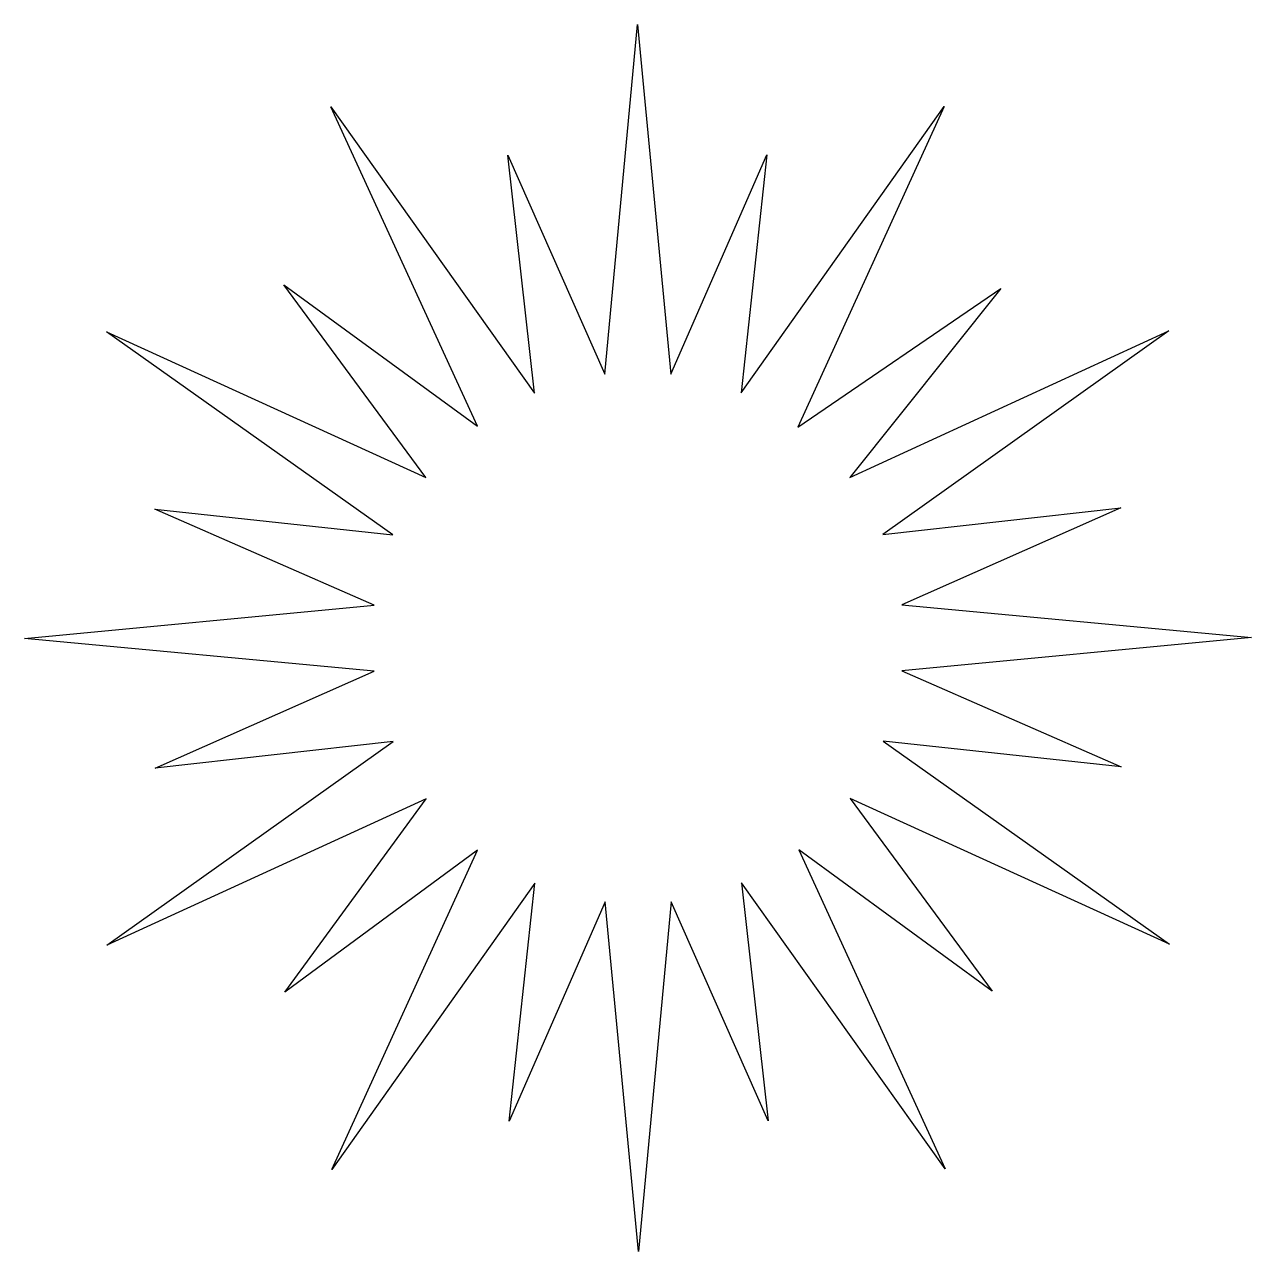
# Model space of a CAD drawing. Header units: millimetres. Extents: x 19.7 to 51.4, y 0.4 to 32.1.
import ezdxf

# ---------------------------------------------------------------- set-up
doc = ezdxf.new("R2010")
doc.units = ezdxf.units.MM
doc.layers.add('grabado linea medio', color=3, linetype='Continuous', true_color=0x00ff00)

msp = doc.modelspace()

# ---------------------------------------------------------------- linework, layer by layer
at = {"layer": 'grabado linea medio'}
msp.add_lwpolyline([(38.935, 3.81), (36.434, 9.465), (35.591, 0.442), (34.73, 9.463), (32.253, 3.801), (32.915, 9.948), (27.673, 2.556), (31.438, 10.8), (26.462, 7.134), (30.109, 12.127), (21.873, 8.346), (29.256, 13.602), (23.113, 12.916), (28.768, 15.417), (19.745, 16.26), (28.767, 17.121), (23.104, 19.598), (29.252, 18.936), (21.859, 24.178), (30.103, 20.413), (26.438, 25.389), (31.431, 21.742), (27.649, 29.978), (32.906, 22.595), (32.22, 28.738), (34.721, 23.083), (35.563, 32.106), (36.425, 23.084), (38.902, 28.747), (38.24, 22.599), (43.481, 29.992), (39.702, 21.716), (44.938, 25.29), (41.046, 20.42), (49.281, 24.202), (41.899, 18.945), (48.041, 19.631), (42.386, 17.131), (51.409, 16.288), (42.388, 15.426), (48.05, 12.949), (41.903, 13.611), (49.295, 8.37), (41.052, 12.135), (44.717, 7.158), (39.724, 10.805), (43.505, 2.57), (38.249, 9.952)], close=True, dxfattribs=at)

doc.saveas('drawing.dxf')
